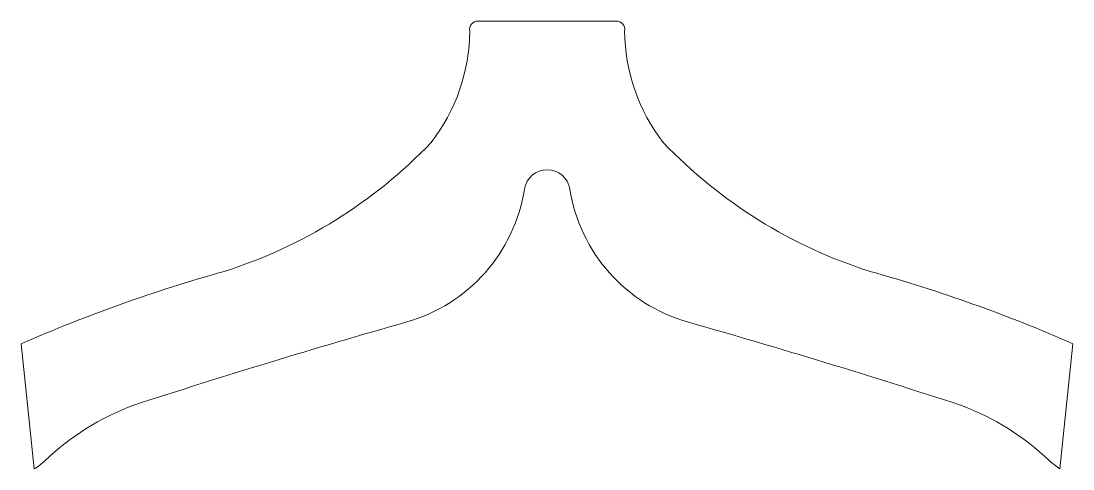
# Model space of a CAD drawing. Header units: inches. Extents: x 1.1 to 58.5, y 0.8 to 25.2.
import ezdxf

# ---------------------------------------------------------------- set-up
doc = ezdxf.new("R2010")
doc.units = ezdxf.units.IN
doc.header["$MEASUREMENT"] = 0

msp = doc.modelspace()

# ---------------------------------------------------------------- linework, layer by layer
at = {"color": 7, "linetype": 'Continuous', "lineweight": 15}
for p, q in [((33.569, 25.239), (26.024, 25.239)), ((1.113, 7.653), (1.824, 0.838)), ((57.749, 0.85), (58.46, 7.662))]:
    msp.add_line(p, q, dxfattribs=at)
for centre, radius, start, end in [((26.024, 24.782), 0.457, 90, 190.63165), ((33.569, 24.782), 0.457, 349.36835, 90), ((15.538, 24.767), 10.036, 322.19444, 359.60527), ((44.054, 24.767), 10.036, 180.39473, 217.80556), ((4.037, 37.28), 26.943, 287.59445, 316.15152), ((55.555, 37.28), 26.943, 223.84848, 252.40555), ((29.796, 15.891), 1.25, 9.04417, 170.95583), ((19.674, 17.502), 9, 285.90035, 350.95583), ((39.919, 17.502), 9, 189.04417, 254.09965), ((34.81, -69.424), 84.121, 105.60435, 113.6139), ((24.783, -69.424), 84.121, 66.40078, 74.39565), ((139.473, -403.048), 428.281, 105.90035, 107.988), ((-79.881, -403.048), 428.281, 72.012, 74.09965), ((12.289, -9.107), 14.335, 110.74117, 133.46591), ((47.303, -9.107), 14.335, 46.53409, 69.25883), ((0.02, 3.837), 3.5, 301.02347, 313.46591), ((59.572, 3.837), 3.5, 226.53409, 238.60469)]:
    msp.add_arc(centre, radius, start, end, dxfattribs=at)

doc.saveas('drawing.dxf')
